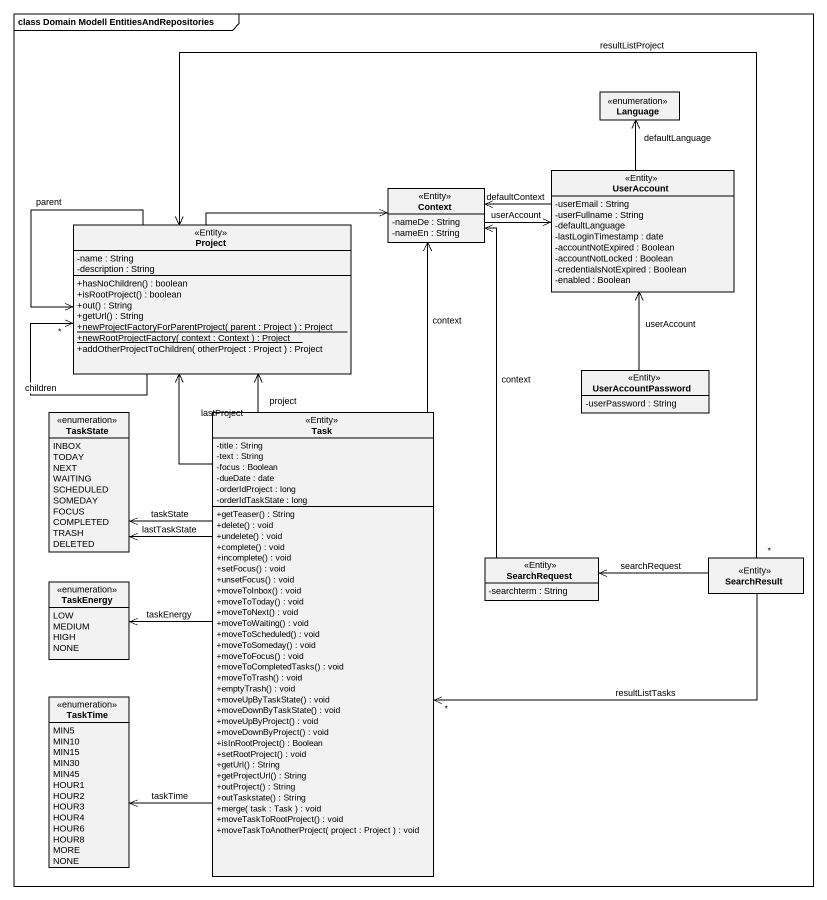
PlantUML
@startuml
mainframe class Domain Modell EntitiesAndRepositories
hide circle
hide empty members
skinparam classAttributeIconSize 0
enum Language
class Context <<Entity>> {
  -nameDe : String
  -nameEn : String
}
class UserAccount <<Entity>> {
  -userEmail : String
  -userFullname : String
  -defaultLanguage
  -lastLoginTimestamp : date
  -accountNotExpired : Boolean
  -accountNotLocked : Boolean
  -credentialsNotExpired : Boolean
  -enabled : Boolean
}
class Project <<Entity>> {
  -name : String
  -description : String
  +hasNoChildren() : boolean
  +isRootProject() : boolean
  +out() : String
  +getUrl() : String
  {static} +newProjectFactoryForParentProject( parent : Project ) : Project
  {static} +newRootProjectFactory( context : Context ) : Project
  +addOtherProjectToChildren( otherProject : Project ) : Project
}
class UserAccountPassword <<Entity>> {
  -userPassword : String
}
enum TaskState {
  INBOX
  TODAY
  NEXT
  WAITING
  SCHEDULED
  SOMEDAY
  FOCUS
  COMPLETED
  TRASH
  DELETED
}
class Task <<Entity>> {
  -title : String
  -text : String
  -focus : Boolean
  -dueDate : date
  -orderIdProject : long
  -orderIdTaskState : long
  +getTeaser() : String
  +delete() : void
  +undelete() : void
  +complete() : void
  +incomplete() : void
  +setFocus() : void
  +unsetFocus() : void
  +moveToInbox() : void
  +moveToToday() : void
  +moveToNext() : void
  +moveToWaiting() : void
  +moveToScheduled() : void
  +moveToSomeday() : void
  +moveToFocus() : void
  +moveToCompletedTasks() : void
  +moveToTrash() : void
  +emptyTrash() : void
  +moveUpByTaskState() : void
  +moveDownByTaskState() : void
  +moveUpByProject() : void
  +moveDownByProject() : void
  +isInRootProject() : Boolean
  +setRootProject() : void
  +getUrl() : String
  +getProjectUrl() : String
  +outProject() : String
  +outTaskstate() : String
  +merge( task : Task ) : void
  +moveTaskToRootProject() : void
  +moveTaskToAnotherProject( project : Project ) : void
}
class SearchRequest <<Entity>> {
  -searchterm : String
}
class SearchResult <<Entity>>
enum TaskEnergy {
  LOW
  MEDIUM
  HIGH
  NONE
}
enum TaskTime {
  MIN5
  MIN10
  MIN15
  MIN30
  MIN45
  HOUR1
  HOUR2
  HOUR3
  HOUR4
  HOUR6
  HOUR8
  MORE
  NONE
}
Context -right-> UserAccount : userAccount
UserAccount -up-> Language : defaultLanguage
UserAccount -left-> Context : defaultContext
Project -right-> Context
Project --> Project : parent
Project --> "*" Project : children
UserAccountPassword -up-> UserAccount : userAccount
Task -up-> Context : context
Task -up-> Project : project
Task -up-> Project : lastProject
Task -up-> TaskState : lastTaskState
Task -up-> TaskState : taskState
Task -left-> TaskEnergy : taskEnergy
Task -left-> TaskTime : taskTime
SearchRequest -up-> Context : context
SearchResult "*" -left-> Project : resultListProject
SearchResult -left-> "*" Task : resultListTasks
SearchResult -left-> SearchRequest : searchRequest
@enduml
